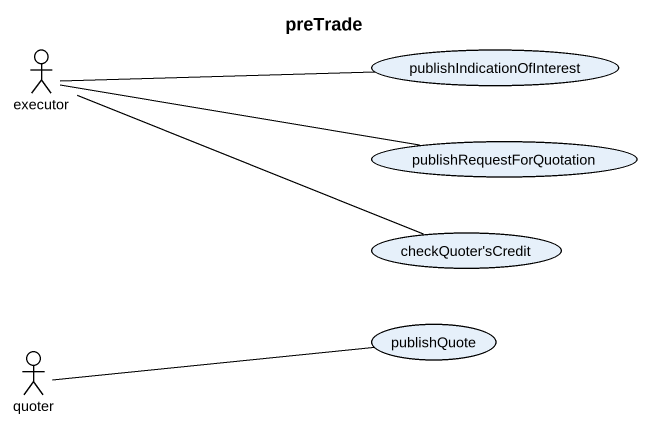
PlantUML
@startuml
title preTrade
actor executor
usecase publishIndicationOfInterest
usecase publishRequestForQuotation
usecase "checkQuoter'sCredit" as checkQuoter_sCredit
actor quoter
usecase publishQuote
executor -right- publishIndicationOfInterest
executor -right- publishRequestForQuotation
executor -right- checkQuoter_sCredit
quoter -right- publishQuote
@enduml
